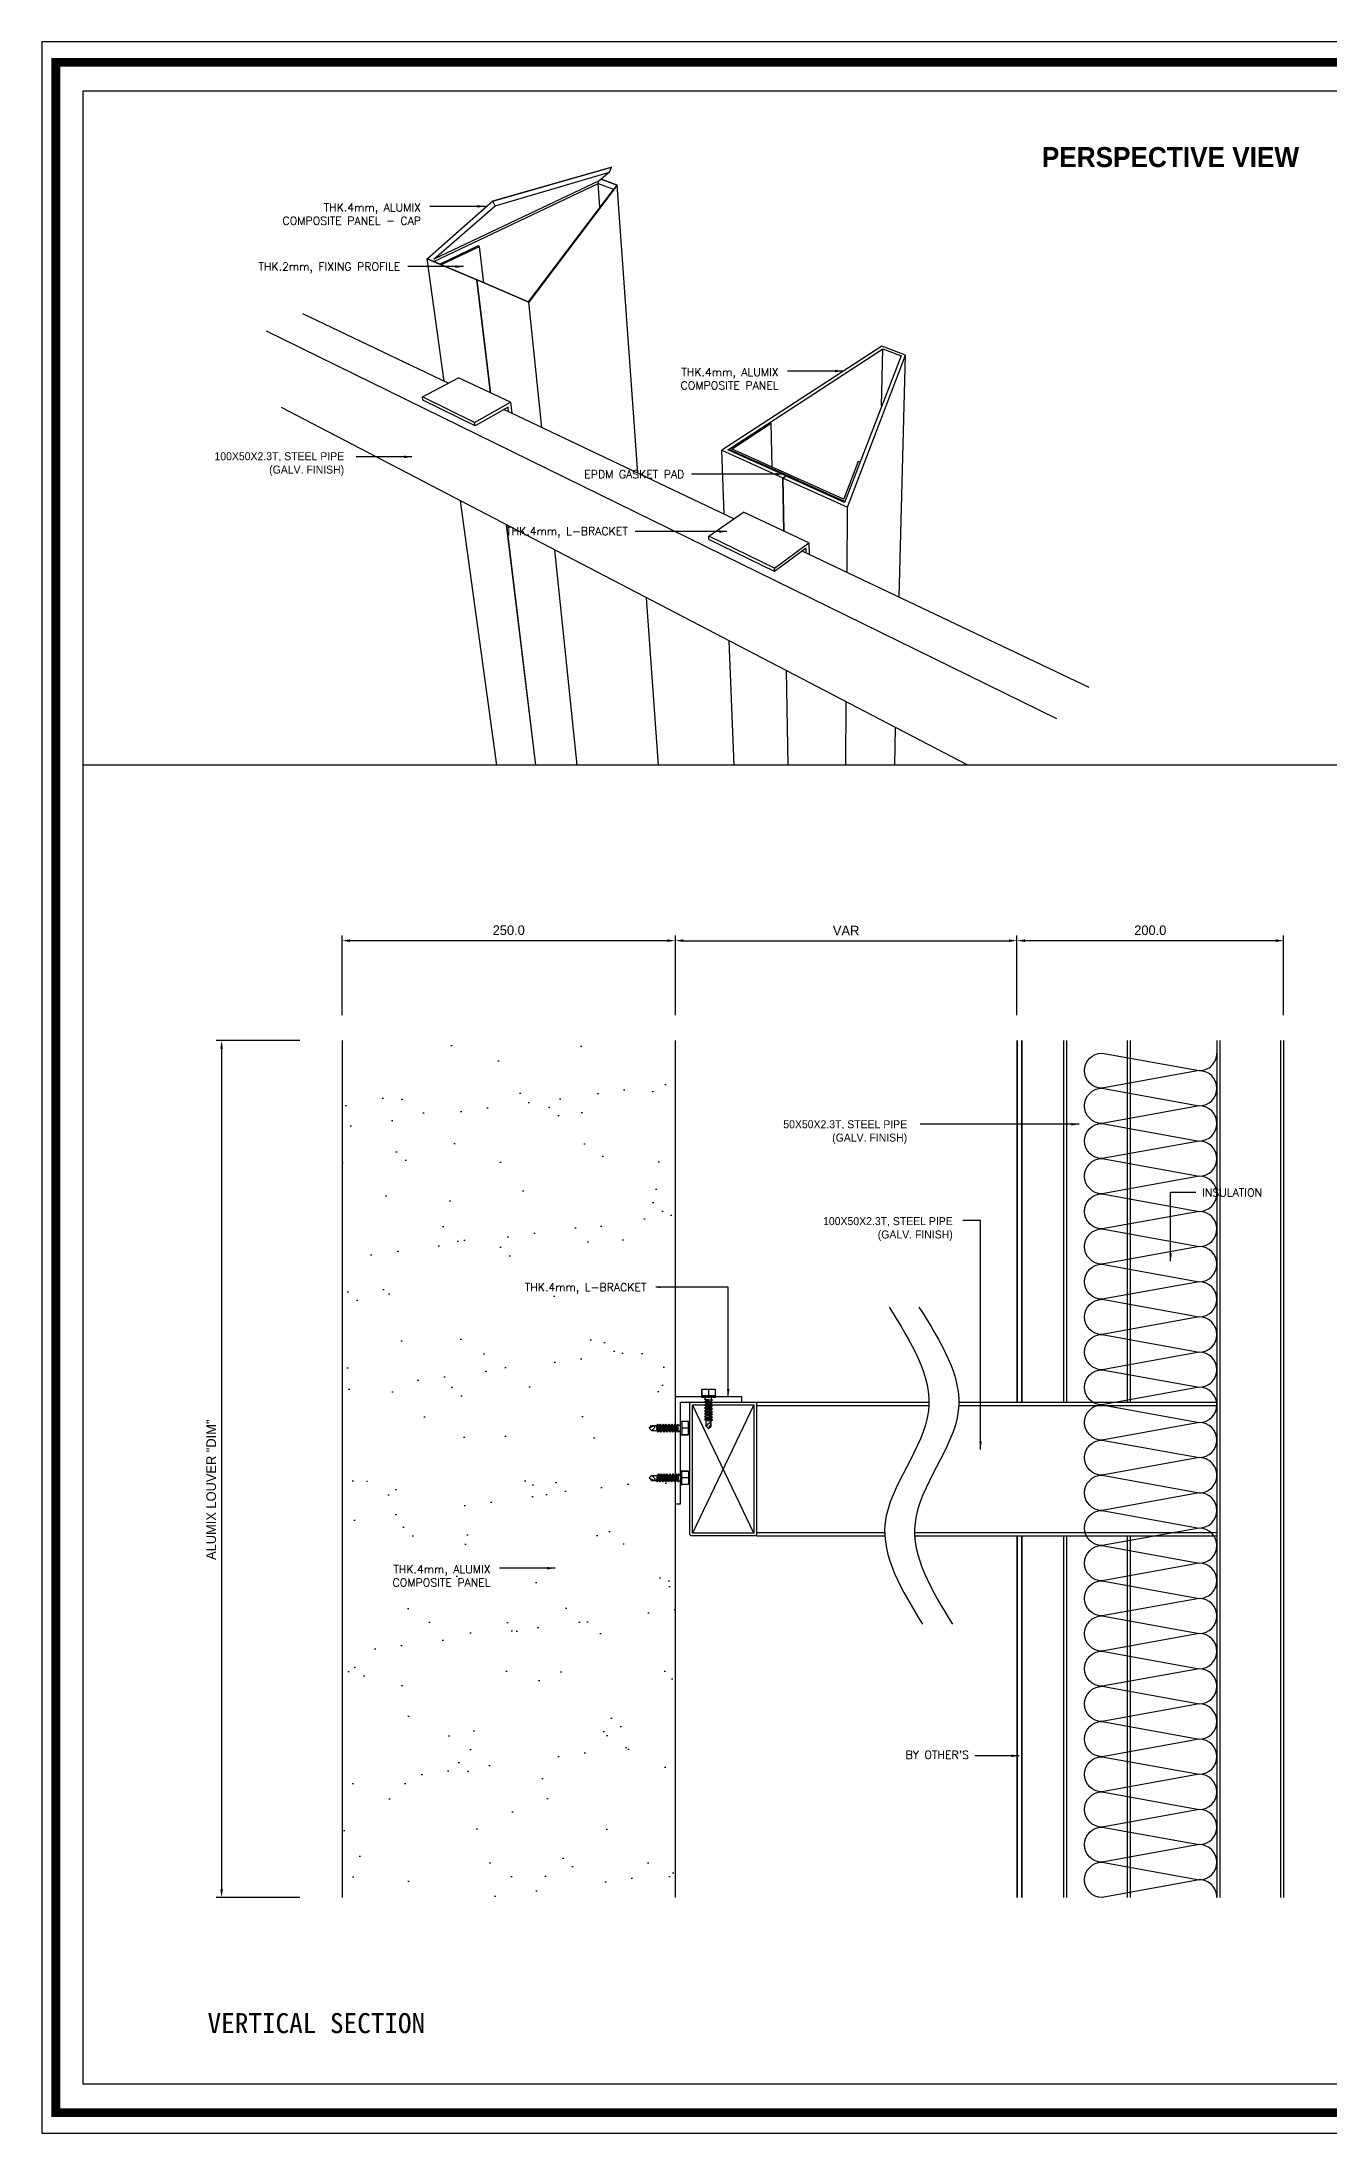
# Model space of a CAD drawing. Header units: millimetres. Extents: x 7297 to 60227, y -7497 to 19324.
# Drawn here: x 32863 to 33829, y 3667 to 5235 of the extents above; entities that cross this region are included whole.
import ezdxf

# ---------------------------------------------------------------- set-up
doc = ezdxf.new("R2010")
doc.units = ezdxf.units.MM
doc.layers.add('NS_AL_PANEL', color=32, linetype='Continuous', lineweight=9)
for name, color, linetype in [('NS_BRACKET_NUTS', 1, 'Continuous'), ('NS_COL_D-GREY', 8, 'Continuous'), ('NS_COL_GREEN', 3, 'Continuous'), ('NS_COL_RED', 1, 'Continuous'), ('NS_COL_WHITE', 7, 'Continuous'), ('NS_CON', 8, 'Continuous'), ('NS_CON_LINE', 2, 'Continuous'), ('NS_DIM', 1, 'Continuous'), ('NS_FORM', 7, 'Continuous'), ('NS_FRAME', 253, 'Continuous'), ('NS_GASKET_3M', 150, 'Continuous'), ('NS_INSUL', 8, 'Continuous'), ('NS_PIPE_FRAME', 2, 'Continuous'), ('NS_RIVET_SCREW', 1, 'Continuous'), ('NS_TEXT', 2, 'Continuous'), ('NS_TEXT_TITLE', 141, 'Continuous')]:
    doc.layers.add(name, color=color, linetype=linetype)
doc.styles.add('Expo M', font='Expo M.ttf')
doc.styles.add('style1', font='simplex.shx')
doc.dimstyles.new('N-SPACE', dxfattribs={"dimscale": 4, "dimtxt": 1.8, "dimasz": 1.5, "dimexe": 1, "dimexo": 1, "dimgap": 1, "dimtad": 1, "dimtoh": 1, "dimdec": 1, "dimzin": 1, "dimdsep": 46, "dimtxsty": 'Expo M', "dimcen": 2, "dimclrd": 1, "dimclre": 1, "dimclrt": 2, "dimadec": 1, "dimazin": 0, "dimtfac": 1, "dimtdec": 1, "dimtix": 1, "dimtmove": 1, "dimatfit": 3, "dimfxl": 1, "dimtolj": 1, "dimtzin": 1, "dimarcsym": 0})
doc.dimstyles.new('Telling', dxfattribs={"dimscale": 2, "dimtxt": 3, "dimasz": 3, "dimexe": 1, "dimexo": 3, "dimgap": 1, "dimtad": 1, "dimdec": 1, "dimrnd": 1, "dimdsep": 46, "dimtxsty": 'Standard', "dimcen": 3, "dimclrd": 1, "dimclre": 1, "dimclrt": 2, "dimadec": 0, "dimazin": 0, "dimtfac": 1, "dimtdec": 1, "dimtofl": 0, "dimtmove": 0, "dimatfit": 0, "dimfxl": 1, "dimtolj": 1, "dimtzin": 0, "dimlwe": -1, "dimarcsym": 0})

# ---------------------------------------------------------------- blocks, each defined once
blk = doc.blocks.new('*D690')
at = {"layer": 'NS_DIM', "color": 1, "lineweight": -2, "transparency": 16777216}
for p, q in [((33056.9, 4486.1), (32994.1, 4486.1)), ((32998.1, 4480.1), (32998.1, 3849.6)), ((33056.9, 3843.6), (32994.1, 3843.6))]:
    blk.add_line(p, q, dxfattribs=at)
at = {"layer": 'NS_DIM', "color": 1, "transparency": 16777216}
for points in [[(32997.1, 4480.1), (32999.1, 4480.1), (32998.1, 4486.1)], [(32997.1, 3849.6), (32999.1, 3849.6), (32998.1, 3843.6)]]:
    blk.add_solid(points, dxfattribs=at)
at = {"layer": 'NS_DIM', "color": 2, "transparency": 16777216, "insert": (32990.3, 4149.3), "char_height": 7.2, "attachment_point": 5, "rotation": 90, "style": 'Expo M'}
blk.add_mtext('\\A1;ALUMIX LOUVER "DIM"', dxfattribs=at)
blk = doc.blocks.new('AL-TEMPLATE')
at = {"color": 7, "ltscale": 2}
blk.add_lwpolyline([(1972.34, 1515.25), (1972.34, 921.25), (2812.34, 921.25), (2812.34, 1515.25)], close=True, dxfattribs=at)
at = {"color": 8, "const_width": 2.5}
blk.add_lwpolyline([(1976.34, 1509.45), (2808.34, 1509.45), (2808.34, 927.05), (1976.34, 927.05)], close=True, dxfattribs=at)
at = {"color": 9}
blk.add_lwpolyline([(1984.07, 1501.32), (2709.08, 1501.32), (2709.08, 935.18), (1984.07, 935.18)], close=True, dxfattribs=at)
blk = doc.blocks.new('*D685')
at = {"layer": 'NS_DIM', "color": 1, "lineweight": -2, "transparency": 16777216}
for p, q in [((33088.5, 4505.2), (33088.5, 4565)), ((33338.5, 4505.2), (33338.5, 4565)), ((33332.5, 4561), (33094.5, 4561))]:
    blk.add_line(p, q, dxfattribs=at)
at = {"layer": 'NS_DIM', "color": 1, "transparency": 16777216}
for points in [[(33094.5, 4562), (33094.5, 4560), (33088.5, 4561)], [(33332.5, 4562), (33332.5, 4560), (33338.5, 4561)]]:
    blk.add_solid(points, dxfattribs=at)
at = {"layer": 'NS_DIM', "color": 2, "transparency": 16777216, "insert": (33213.5, 4568.8), "char_height": 7.2, "attachment_point": 5, "style": 'Expo M'}
blk.add_mtext('\\A1;250.0', dxfattribs=at)
blk = doc.blocks.new('*D684')
at = {"layer": 'NS_DIM', "color": 1, "lineweight": -2, "transparency": 16777216}
for p, q in [((33338.5, 4505.2), (33338.5, 4565)), ((33594.8, 4505.2), (33594.8, 4565)), ((33344.5, 4561), (33588.8, 4561))]:
    blk.add_line(p, q, dxfattribs=at)
at = {"layer": 'NS_DIM', "color": 1, "transparency": 16777216}
for points in [[(33344.5, 4562), (33344.5, 4560), (33338.5, 4561)], [(33588.8, 4562), (33588.8, 4560), (33594.8, 4561)]]:
    blk.add_solid(points, dxfattribs=at)
at = {"layer": 'NS_DIM', "color": 2, "transparency": 16777216, "insert": (33466.6, 4568.6), "char_height": 7.2, "attachment_point": 5, "style": 'Expo M'}
blk.add_mtext('\\A1;VAR', dxfattribs=at)
blk = doc.blocks.new('1')
for p, q in [((51581.5, 11518.4), (51582.6, 11519.2)), ((51581.5, 11518.4), (51587.5, 11519.1)), ((51581.5, 11518.4), (51582.6, 11517.6)), ((51581.5, 11516.2), (51582.6, 11517)), ((51581.5, 11516.2), (51587.5, 11517)), ((51581.5, 11516.2), (51582.6, 11515.4)), ((51581.5, 11514), (51582.6, 11514.8)), ((51581.5, 11514), (51587.5, 11514.8)), ((51581.5, 11514), (51582.6, 11513.2)), ((51581.5, 11512), (51582.6, 11512.7)), ((51581.5, 11512), (51587.5, 11512.7)), ((51581.5, 11512), (51582.6, 11511.2)), ((51581.5, 11509.8), (51582.6, 11510.5)), ((51581.5, 11509.8), (51587.5, 11510.5)), ((51584.5, 11525.4), (51582.6, 11523.5)), ((51582.6, 11523.5), (51582.6, 11519.2)), ((51582.6, 11519.2), (51586.4, 11519.9)), ((51582.6, 11517.6), (51586.4, 11518.4)), ((51582.6, 11517), (51586.4, 11517.7)), ((51582.6, 11517.6), (51582.6, 11517)), ((51582.6, 11515.4), (51586.4, 11516.2)), ((51582.6, 11514.8), (51586.4, 11515.5)), ((51582.6, 11515.4), (51582.6, 11514.8)), ((51582.6, 11513.2), (51586.4, 11514)), ((51582.6, 11512.7), (51586.4, 11513.5)), ((51582.6, 11513.2), (51582.6, 11512.7)), ((51582.6, 11511.2), (51586.4, 11511.9)), ((51582.6, 11510.5), (51586.4, 11511.3)), ((51582.6, 11511.2), (51582.6, 11510.5)), ((51584.5, 11525.4), (51586.4, 11523.5)), ((51586.4, 11523.5), (51586.4, 11519.9)), ((51587.5, 11519.1), (51586.4, 11519.9)), ((51587.5, 11519.1), (51586.4, 11518.4)), ((51586.4, 11518.4), (51586.4, 11517.7)), ((51587.5, 11517), (51586.4, 11517.7)), ((51587.5, 11517), (51586.4, 11516.2)), ((51586.4, 11516.2), (51586.4, 11515.5)), ((51587.5, 11514.8), (51586.4, 11515.5)), ((51587.5, 11514.8), (51586.4, 11514)), ((51586.4, 11514), (51586.4, 11513.5)), ((51587.5, 11512.7), (51586.4, 11513.5)), ((51587.5, 11512.7), (51586.4, 11511.9)), ((51586.4, 11511.9), (51586.4, 11511.3)), ((51587.5, 11510.5), (51586.4, 11511.3)), ((51587.5, 11510.5), (51586.4, 11509.7)), ((51579.2, 11501.7), (51588.3, 11501.7)), ((51579.5, 11495.7), (51579.5, 11500.7)), ((51579.5, 11495.7), (51579.5, 11500.7)), ((51580.8, 11495.7), (51588.3, 11495.7)), ((51581.5, 11509.8), (51582.6, 11509)), ((51581.5, 11507.6), (51582.6, 11508.4)), ((51581.5, 11507.6), (51587.5, 11508.3)), ((51581.5, 11507.6), (51582.6, 11506.8)), ((51581.5, 11505.4), (51582.6, 11506.2)), ((51581.5, 11505.4), (51587.5, 11506.1)), ((51581.5, 11505.4), (51582.6, 11504.6)), ((51581.5, 11503.2), (51582.6, 11504)), ((51581.5, 11503.2), (51587.5, 11503.9)), ((51581.5, 11503.2), (51582, 11502.8)), ((51582.3, 11502.2), (51582.3, 11501.7)), ((51582.6, 11509), (51586.4, 11509.7)), ((51582.6, 11508.4), (51586.4, 11509.1)), ((51582.6, 11509), (51582.6, 11508.4)), ((51582.6, 11506.8), (51586.4, 11507.5)), ((51582.6, 11506.2), (51586.4, 11506.9)), ((51582.6, 11506.8), (51582.6, 11506.2)), ((51582.6, 11504.6), (51586.4, 11505.3)), ((51582.6, 11504), (51586.4, 11504.7)), ((51582.6, 11504.6), (51582.6, 11504)), ((51584.5, 11495.7), (51584.5, 11500.7)), ((51586.4, 11509.7), (51586.4, 11509.1)), ((51587.5, 11508.3), (51586.4, 11509.1)), ((51587.5, 11508.3), (51586.4, 11507.5)), ((51586.4, 11507.5), (51586.4, 11506.9)), ((51587.5, 11506.1), (51586.4, 11506.9)), ((51587.5, 11506.1), (51586.4, 11505.3)), ((51586.4, 11505.3), (51586.4, 11504.7)), ((51587.5, 11503.9), (51586.4, 11504.7)), ((51586.7, 11503), (51586.7, 11501.7)), ((51587.5, 11503.9), (51587, 11503.6)), ((51589.5, 11495.7), (51589.5, 11500.7)), ((51589.5, 11495.7), (51589.5, 11500.7)), ((51589.5, 11500.7), (51589.8, 11500.7))]:
    blk.add_line(p, q)
for points in [[(51589.8, 11500.7), (51579.2, 11500.7), (51579.2, 11501.7), (51589.8, 11501.7)], [(51579.5, 11495.7), (51589.5, 11495.7), (51589.5, 11500.7), (51579.5, 11500.7)]]:
    blk.add_lwpolyline(points, close=True)
for centre, radius, start, end in [((51597.8, 11534.9), 18.9, 216.8887, 227.4069), ((51622.7, 11541.9), 41.6, 203.3501, 209.263), ((51585.3, 11522.1), 1.16, 249.5174, 336.5843), ((51581.6, 11502.2), 0.732, 0, 54.5992), ((51587.4, 11503), 0.732, 125.4008, 180)]:
    blk.add_arc(centre, radius, start, end)
blk = doc.blocks.new('*D681')
at = {"layer": 'NS_DIM', "color": 1, "lineweight": -2, "transparency": 16777216}
for p, q in [((33594.8, 4505.2), (33594.8, 4565)), ((33794.8, 4505.2), (33794.8, 4565)), ((33788.8, 4561), (33600.8, 4561))]:
    blk.add_line(p, q, dxfattribs=at)
at = {"layer": 'NS_DIM', "color": 1, "transparency": 16777216}
for points in [[(33600.8, 4562), (33600.8, 4560), (33594.8, 4561)], [(33788.8, 4562), (33788.8, 4560), (33794.8, 4561)]]:
    blk.add_solid(points, dxfattribs=at)
at = {"layer": 'NS_DIM', "color": 2, "transparency": 16777216, "insert": (33694.8, 4568.8), "char_height": 7.2, "attachment_point": 5, "style": 'Expo M'}
blk.add_mtext('\\A1;200.0', dxfattribs=at)

msp = doc.modelspace()

# ---------------------------------------------------------------- hatches: boundary and pattern name
at = {"layer": 'NS_CON'}
h = msp.add_hatch(dxfattribs=at)
h.set_pattern_fill('AR-SAND', color=256, scale=1.5)
h.set_pattern_definition([(37.5, (-9882564.98, 3945719.254), (-2.40004694, 73.4119856), [0, -57.912, 0, -64.77, 0, -61.9125]), (7.5, (-9882564.98, 3945719.25), (67.4284925, 107.5237651), [0, -31.242, 0, -52.197, 0, -20.0025]), (327.5, (-9882611.846, 3945719.254), (118.64885554, 0.2155777), [0, -19.05, 0, -68.58, 0, -89.535]), (317.5, (-9882611.85, 3945719.25), (114.5334679, 33.4393985), [0, -9.525, 0, -44.958, 0, -51.435])])
h.paths.add_polyline_path([(33088.47, 4486.06), (33088.47, 3843.61), (33338.47, 3843.61), (33338.47, 4486.06)])

# ---------------------------------------------------------------- linework, layer by layer
at = {"layer": 'NS_AL_PANEL'}
for p, q in [((33594.77, 4486.06), (33594.77, 4214.84)), ((33595.27, 4486.06), (33595.27, 4214.84)), ((33598.27, 4486.06), (33598.27, 4214.84)), ((33598.77, 4486.06), (33598.77, 4214.84)), ((33594.77, 3843.61), (33594.77, 4114.84)), ((33595.27, 3843.61), (33595.27, 4114.84)), ((33598.27, 3843.61), (33598.27, 4114.84)), ((33598.77, 3843.61), (33598.77, 4114.84))]:
    msp.add_line(p, q, dxfattribs=at)
at = {"layer": 'NS_BRACKET_NUTS'}
msp.add_lwpolyline([(33342.47, 4138.84), (33342.47, 4214.84), (33388.47, 4214.84), (33388.47, 4218.84), (33338.47, 4218.84), (33338.47, 4138.84)], close=True, dxfattribs=at)
at = {"layer": 'NS_COL_D-GREY'}
for p, q in [((33189.64, 5056.52), (33189.58, 5056.5)), ((33189.84, 5056.44), (33189.79, 5056.41))]:
    msp.add_line(p, q, dxfattribs=at)
for points in [[(33281.26, 5130.7), (33157.28, 5071.96)], [(33157.36, 5070.3), (33280.62, 5128.83)], [(33201.63, 5115.65), (33290.45, 5141.08)], [(33201.67, 5115.59), (33290.48, 5141.02)], [(33203.34, 5112.11), (33289.19, 5137.18)], [(33280.53, 5130.36), (33280.62, 5128.83)], [(33280.62, 5128.83), (33292, 5124.63)], [(33281.96, 5111.39), (33280.62, 5128.83)], [(33289.19, 5137.18), (33281.26, 5130.7)], [(33282.76, 5131.93), (33294.86, 5127.49)], [(33294.94, 5127.5), (33282.79, 5131.96)], [(33289.19, 5137.18), (33290.48, 5141.02)], [(33290.48, 5141.02), (33290.45, 5141.08)], [(33152.35, 5072.39), (33201.63, 5115.65)], [(33152.46, 5072.39), (33201.67, 5115.59)], [(33201.67, 5115.59), (33201.63, 5115.65)], [(33203.34, 5112.11), (33201.67, 5115.59)], [(33292, 5124.63), (33227.99, 5040.15)], [(33294.86, 5127.49), (33228.58, 5039.9)], [(33228.61, 5039.84), (33294.94, 5127.5)], [(33292, 5124.63), (33294.86, 5127.49)], [(33310.24, 4911.58), (33294.94, 5127.5)], [(33157.28, 5071.96), (33203.34, 5112.11)], [(33164.95, 4980.58), (33152.35, 5072.39)], [(33152.35, 5072.39), (33189.58, 5056.5)], [(33189.64, 5056.52), (33152.46, 5072.39)], [(33199.86, 4971.75), (33189.58, 5056.5)], [(33189.79, 5056.41), (33228.61, 5039.84)], [(33200.06, 4971.66), (33189.79, 5056.41)], [(33228.58, 5039.9), (33189.84, 5056.44)], [(33238.43, 4945.68), (33228.61, 5039.84)], [(33493.5, 5006.87), (33373.29, 4928.74)], [(33379.1, 4929.88), (33494.07, 5004.81)], [(33493.28, 4961.68), (33494.07, 5004.81)], [(33511.09, 5000.02), (33493.5, 5006.87)], [(33494.07, 5004.81), (33507.85, 4999.44)], [(33507.85, 4999.44), (33465.46, 4889.55)], [(33467.58, 4886.17), (33511.09, 5000.02)], [(33506.33, 4818.46), (33511.09, 5000.02)], [(33375.19, 4880.74), (33373.29, 4928.74)], [(33373.29, 4928.74), (33419.23, 4908)], [(33421.3, 4909.43), (33377.79, 4929.02)], [(33419.23, 4908), (33421.3, 4909.43)], [(33421.56, 4909.32), (33419.48, 4907.89)], [(33421.3, 4909.43), (33421.56, 4909.32)], [(33421.31, 4909.15), (33421.3, 4909.43)], [(33465.46, 4889.55), (33421.56, 4909.32)], [(33419.93, 4868.17), (33419.23, 4908)], [(33420.17, 4868.06), (33419.48, 4907.89)], [(33419.48, 4907.89), (33467.58, 4886.17)], [(33204.49, 4692.52), (33177.26, 4890.92)], [(33467.28, 4837), (33467.58, 4886.17)], [(33233.72, 4692.52), (33211.85, 4872.9)], [(33233.88, 4692.52), (33212.03, 4872.8)], [(33264.81, 4692.52), (33247.98, 4854.07)], [(33325.76, 4692.52), (33316.86, 4818.17)], [(33382.67, 4692.52), (33378.96, 4785.8)], [(33423.02, 4692.52), (33421.77, 4763.49)], [(33423.25, 4692.52), (33422.01, 4763.37)], [(33466.39, 4692.52), (33466.69, 4740.09)], [(33503.04, 4692.52), (33503.78, 4720.76)]]:
    msp.add_lwpolyline(points, dxfattribs=at)
at = {"layer": 'NS_COL_GREEN'}
for points in [[(33190.69, 5082.01), (33162.02, 5068.31)], [(33162.99, 5067.9), (33191.67, 5081.61)], [(33191.67, 5081.61), (33190.69, 5082.01)], [(33194.92, 5054.27), (33191.67, 5081.61)], [(33381.09, 4929.85), (33410.5, 4949.05)], [(33410.5, 4949.05), (33409.31, 4949.57)], [(33411.21, 4916.03), (33410.5, 4949.05)], [(33379.1, 4929.88), (33379.09, 4929.87), (33379.08, 4929.86), (33379.07, 4929.85), (33379.06, 4929.84), (33379.05, 4929.84), (33379.04, 4929.83), (33379.03, 4929.82), (33379.02, 4929.81), (33379.01, 4929.8), (33379, 4929.79), (33378.99, 4929.78), (33378.98, 4929.77), (33378.97, 4929.76), (33378.96, 4929.75), (33378.96, 4929.74), (33378.95, 4929.73), (33378.95, 4929.73), (33378.94, 4929.72), (33378.94, 4929.72), (33378.94, 4929.71), (33378.94, 4929.71), (33378.93, 4929.7), (33378.93, 4929.69), (33378.93, 4929.69), (33378.93, 4929.68), (33378.92, 4929.68), (33378.92, 4929.67), (33378.92, 4929.67), (33378.92, 4929.66), (33378.92, 4929.66), (33378.91, 4929.65), (33378.91, 4929.65), (33378.91, 4929.64), (33378.91, 4929.63), (33378.91, 4929.63), (33378.91, 4929.62), (33378.91, 4929.62), (33378.91, 4929.61), (33378.91, 4929.61), (33378.91, 4929.6), (33378.9, 4929.6), (33378.9, 4929.59), (33378.9, 4929.58), (33378.9, 4929.58), (33378.91, 4929.57), (33378.91, 4929.57), (33378.91, 4929.56), (33378.91, 4929.56), (33378.91, 4929.55), (33378.91, 4929.54), (33378.91, 4929.54), (33378.91, 4929.53), (33378.91, 4929.53), (33378.91, 4929.52), (33378.91, 4929.52), (33378.92, 4929.51), (33378.92, 4929.51), (33378.92, 4929.5), (33378.92, 4929.5), (33378.92, 4929.49), (33378.93, 4929.48), (33378.93, 4929.48), (33378.93, 4929.47), (33378.93, 4929.47), (33378.94, 4929.46), (33378.94, 4929.46), (33378.94, 4929.45), (33378.95, 4929.45), (33378.95, 4929.44), (33378.95, 4929.44), (33378.96, 4929.43), (33378.96, 4929.43), (33378.96, 4929.42), (33378.97, 4929.42), (33378.98, 4929.41), (33378.99, 4929.4), (33378.99, 4929.39), (33379, 4929.38), (33379.01, 4929.37), (33379.02, 4929.36), (33379.03, 4929.35), (33379.04, 4929.34), (33379.06, 4929.34), (33379.07, 4929.33), (33379.08, 4929.32), (33379.09, 4929.31), (33379.1, 4929.3), (33379.11, 4929.3), (33379.13, 4929.29), (33379.14, 4929.28), (33379.15, 4929.28), (33379.17, 4929.27), (33379.18, 4929.26)], [(33378.94, 4928.5), (33378.91, 4929.56)], [(33379.18, 4929.26), (33399.74, 4920.01)], [(33379.21, 4928.38), (33379.18, 4929.26)], [(33381.13, 4929.54), (33381.12, 4929.54), (33381.12, 4929.55), (33381.11, 4929.55), (33381.1, 4929.55), (33381.1, 4929.56), (33381.09, 4929.56), (33381.08, 4929.57), (33381.08, 4929.57), (33381.07, 4929.57), (33381.07, 4929.58), (33381.06, 4929.58), (33381.06, 4929.59), (33381.05, 4929.59), (33381.05, 4929.59), (33381.04, 4929.6), (33381.04, 4929.6), (33381.03, 4929.61), (33381.03, 4929.61), (33381.02, 4929.62), (33381.02, 4929.62), (33381.02, 4929.62), (33381.02, 4929.63), (33381.02, 4929.63), (33381.01, 4929.63), (33381.01, 4929.63), (33381.01, 4929.64), (33381.01, 4929.64), (33381.01, 4929.64), (33381.01, 4929.64), (33381, 4929.65), (33381, 4929.65), (33381, 4929.65), (33381, 4929.65), (33381, 4929.66), (33381, 4929.66), (33381, 4929.66), (33381, 4929.67), (33381, 4929.67), (33381, 4929.67), (33380.99, 4929.67), (33380.99, 4929.68), (33380.99, 4929.68), (33380.99, 4929.68), (33380.99, 4929.68), (33380.99, 4929.69), (33380.99, 4929.69), (33380.99, 4929.69), (33380.99, 4929.7), (33380.99, 4929.7), (33380.99, 4929.7), (33380.99, 4929.7), (33380.99, 4929.71), (33380.99, 4929.71), (33380.99, 4929.71), (33380.99, 4929.72), (33380.99, 4929.72), (33380.99, 4929.72), (33380.99, 4929.72), (33380.99, 4929.73), (33380.99, 4929.73), (33380.99, 4929.73), (33381, 4929.73), (33381, 4929.74), (33381, 4929.74), (33381, 4929.74), (33381, 4929.75), (33381, 4929.75), (33381, 4929.75), (33381, 4929.75), (33381, 4929.76), (33381, 4929.76), (33381.01, 4929.76), (33381.01, 4929.76), (33381.01, 4929.77), (33381.01, 4929.77), (33381.01, 4929.77), (33381.01, 4929.78), (33381.02, 4929.78), (33381.02, 4929.79), (33381.02, 4929.79), (33381.03, 4929.8), (33381.03, 4929.8), (33381.04, 4929.8), (33381.04, 4929.81), (33381.05, 4929.81), (33381.05, 4929.82), (33381.06, 4929.82), (33381.06, 4929.83), (33381.07, 4929.83), (33381.07, 4929.84), (33381.08, 4929.84), (33381.08, 4929.84), (33381.09, 4929.85)], [(33381.1, 4929.56), (33381.09, 4929.85)], [(33464.18, 4892.23), (33381.13, 4929.54)], [(33475.68, 4920.32), (33464.84, 4892.36)], [(33477.26, 4920.13), (33475.68, 4920.32)], [(33430.92, 4905.99), (33465.24, 4890.55)], [(33464.84, 4892.36), (33464.84, 4892.35), (33464.83, 4892.34), (33464.83, 4892.34), (33464.82, 4892.33), (33464.82, 4892.32), (33464.81, 4892.31), (33464.8, 4892.3), (33464.8, 4892.3), (33464.79, 4892.29), (33464.78, 4892.28), (33464.77, 4892.27), (33464.77, 4892.27), (33464.76, 4892.26), (33464.75, 4892.26), (33464.74, 4892.25), (33464.73, 4892.24), (33464.72, 4892.24), (33464.71, 4892.23), (33464.7, 4892.23), (33464.7, 4892.22), (33464.69, 4892.22), (33464.68, 4892.21), (33464.67, 4892.21), (33464.66, 4892.21), (33464.65, 4892.2), (33464.64, 4892.2), (33464.63, 4892.2), (33464.62, 4892.2), (33464.61, 4892.19), (33464.6, 4892.19), (33464.59, 4892.19), (33464.58, 4892.19), (33464.57, 4892.19), (33464.55, 4892.19), (33464.54, 4892.18), (33464.53, 4892.18), (33464.52, 4892.18), (33464.5, 4892.18), (33464.49, 4892.18), (33464.48, 4892.18), (33464.47, 4892.18), (33464.45, 4892.18), (33464.44, 4892.18), (33464.43, 4892.18), (33464.42, 4892.18), (33464.4, 4892.18), (33464.39, 4892.18), (33464.38, 4892.18), (33464.37, 4892.18), (33464.35, 4892.18), (33464.34, 4892.18), (33464.33, 4892.19), (33464.32, 4892.19), (33464.3, 4892.19), (33464.29, 4892.19), (33464.28, 4892.2), (33464.27, 4892.2), (33464.25, 4892.2), (33464.24, 4892.21), (33464.23, 4892.21), (33464.22, 4892.21), (33464.21, 4892.22), (33464.19, 4892.22), (33464.18, 4892.23)], [(33465.23, 4889.65), (33465.24, 4890.55)], [(33465.24, 4890.55), (33465.25, 4890.55), (33465.26, 4890.54), (33465.27, 4890.54), (33465.28, 4890.53), (33465.3, 4890.53), (33465.31, 4890.53), (33465.32, 4890.52), (33465.33, 4890.52), (33465.34, 4890.52), (33465.36, 4890.52), (33465.37, 4890.51), (33465.38, 4890.51), (33465.39, 4890.51), (33465.41, 4890.51), (33465.42, 4890.51), (33465.43, 4890.5), (33465.44, 4890.5), (33465.46, 4890.5), (33465.47, 4890.5), (33465.48, 4890.5), (33465.5, 4890.5), (33465.51, 4890.5), (33465.52, 4890.5), (33465.53, 4890.5), (33465.55, 4890.5), (33465.56, 4890.5), (33465.57, 4890.5), (33465.58, 4890.51), (33465.6, 4890.51), (33465.61, 4890.51), (33465.62, 4890.51), (33465.63, 4890.51), (33465.64, 4890.52), (33465.65, 4890.52), (33465.66, 4890.52), (33465.67, 4890.52), (33465.68, 4890.52), (33465.69, 4890.53), (33465.7, 4890.53), (33465.71, 4890.53), (33465.72, 4890.54), (33465.73, 4890.54), (33465.74, 4890.54), (33465.75, 4890.55), (33465.76, 4890.55), (33465.77, 4890.56), (33465.78, 4890.56), (33465.79, 4890.57), (33465.8, 4890.57), (33465.8, 4890.58), (33465.81, 4890.59), (33465.82, 4890.59), (33465.83, 4890.6), (33465.84, 4890.61), (33465.84, 4890.61), (33465.85, 4890.62), (33465.86, 4890.63), (33465.86, 4890.64), (33465.87, 4890.64), (33465.88, 4890.65), (33465.88, 4890.66), (33465.89, 4890.67), (33465.89, 4890.68), (33465.9, 4890.69)]]:
    msp.add_lwpolyline(points, dxfattribs=at)
at = {"layer": 'NS_COL_RED'}
for p, q in [((33397.47, 4212.84), (33351.47, 4116.84)), ((33397.47, 4116.84), (33351.47, 4212.84))]:
    msp.add_line(p, q, dxfattribs=at)
at = {"layer": 'NS_COL_WHITE'}
msp.add_line((34808.21, 4692.52), (32894.19, 4692.52), dxfattribs=at)
for points in [[(33148.72, 4968.67), (33175.72, 4983.11)], [(33214.82, 4964.71), (33175.72, 4983.11)], [(33149.08, 4966.22), (33148.72, 4968.67)], [(33187.9, 4949.63), (33148.72, 4968.67)], [(33188.22, 4947.15), (33149.08, 4966.22)], [(33187.9, 4949.63), (33214.82, 4964.71)], [(33212.98, 4961.07), (33188.22, 4947.15)], [(33213.38, 4957.58), (33212.98, 4961.07)], [(33214.82, 4964.71), (33215.76, 4956.45)], [(33188.22, 4947.15), (33187.9, 4949.63)], [(33363.51, 4864.3), (33389.69, 4882.4)], [(33438.71, 4859.33), (33389.69, 4882.4)], [(33363.63, 4861.7), (33363.51, 4864.3)], [(33412.83, 4840.34), (33363.51, 4864.3)], [(33412.89, 4837.71), (33363.63, 4861.7)], [(33412.83, 4840.34), (33438.71, 4859.33)], [(33436.7, 4855.23), (33412.89, 4837.71)], [(33436.73, 4851.51), (33436.7, 4855.23)], [(33438.71, 4859.33), (33438.78, 4850.54)], [(33412.89, 4837.71), (33412.83, 4840.34)]]:
    msp.add_lwpolyline(points, dxfattribs=at)
for points in [[(33498.84, 4286.29, 0), (33528.34, 4208.43, 0), (33495.86, 4124.55, 0), (33523.88, 4048.57, 0)], [(33521.28, 4286.29, 0), (33550.78, 4208.43, 0), (33518.3, 4124.55, 0), (33546.33, 4048.57, 0)]]:
    msp.add_spline(points, degree=3, dxfattribs=at)
at = {"layer": 'NS_CON_LINE'}
for p, q in [((33088.47, 4486.06), (33088.47, 3843.61)), ((33338.47, 4486.06), (33338.47, 3843.61))]:
    msp.add_line(p, q, dxfattribs=at)
at = {"layer": 'NS_FRAME'}
for p, q in [((33629.77, 4486.06), (33629.77, 4214.84)), ((33632.07, 4486.06), (33632.07, 4214.84)), ((33677.47, 4486.06), (33677.47, 4214.84)), ((33679.77, 4486.06), (33679.77, 4214.84)), ((33744.77, 4486.06), (33744.77, 3843.61)), ((33747.07, 4486.06), (33747.07, 3843.61)), ((33792.47, 4486.06), (33792.47, 3843.61)), ((33794.77, 4486.06), (33794.77, 3843.61)), ((33399.47, 4214.84), (33528.71, 4214.84)), ((33399.47, 4212.54), (33528.66, 4212.54)), ((33551.11, 4212.54), (33677.47, 4212.54)), ((33551.16, 4214.84), (33629.77, 4214.84)), ((33629.77, 4214.84), (33744.77, 4214.84)), ((33677.47, 4212.54), (33744.77, 4212.54)), ((33399.47, 4117.14), (33495.51, 4117.14)), ((33399.47, 4114.84), (33495.6, 4114.84)), ((33517.96, 4117.14), (33677.47, 4117.14)), ((33518.05, 4114.84), (33629.77, 4114.84)), ((33629.77, 4114.84), (33629.77, 3843.61)), ((33629.77, 4114.84), (33744.77, 4114.84)), ((33632.07, 4114.84), (33632.07, 3843.61)), ((33677.47, 4117.14), (33744.77, 4117.14)), ((33677.47, 4114.84), (33677.47, 3843.61)), ((33679.77, 4114.84), (33679.77, 3843.61))]:
    msp.add_line(p, q, dxfattribs=at)
for points in [[(33624.67, 4727.38), (33031.71, 5018.12)], [(33168.15, 4979.06), (33058.93, 5030.93)], [(33557.96, 4692.52), (33042.97, 4960.9)], [(33382.36, 4877.33), (33209.79, 4959.28)], [(33648.83, 4750.79), (33433.64, 4852.98)]]:
    msp.add_lwpolyline(points, dxfattribs=at)
at = {"layer": 'NS_GASKET_3M', "ltscale": 3}
for points in [[(33399.74, 4920.01), (33398.96, 4919.49)], [(33430.92, 4905.99), (33399.74, 4920.01)], [(33430.15, 4905.45), (33430.92, 4905.99)], [(33430.93, 4905.09), (33430.92, 4905.99)]]:
    msp.add_lwpolyline(points, dxfattribs=at)
at = {"layer": 'NS_INSUL', "ltscale": 2}
for points in [[(33744.77, 4160.17, 0.4142136), (33731.58, 4173.36), (33658.66, 4160.17, -1), (33658.66, 4186.55), (33731.58, 4173.36, 1), (33731.58, 4199.74), (33658.66, 4186.55, -1), (33658.66, 4212.93), (33731.58, 4199.74, 1), (33731.58, 4226.12), (33658.66, 4212.93, -1), (33658.66, 4239.31), (33731.58, 4226.12, 1), (33731.58, 4252.5), (33658.66, 4239.31, -1), (33658.66, 4265.69), (33731.58, 4252.5, 1), (33731.58, 4278.88), (33658.66, 4265.69, -1), (33658.66, 4292.07), (33731.58, 4278.88, 1), (33731.58, 4305.26), (33658.66, 4292.07, -1), (33658.66, 4318.45), (33731.58, 4305.26, 1), (33731.58, 4331.64), (33658.66, 4318.45, -1), (33658.66, 4344.83), (33731.58, 4331.64, 1), (33731.58, 4358.02), (33658.66, 4344.83, -1), (33658.66, 4371.21), (33731.58, 4358.02, 1), (33731.58, 4384.4), (33658.66, 4371.21, -1), (33658.66, 4397.59), (33731.58, 4384.4, 1), (33731.58, 4410.78), (33658.66, 4397.59, -1), (33658.66, 4423.97), (33731.58, 4410.78, 1), (33731.58, 4437.16), (33658.66, 4423.97, -1), (33658.66, 4450.35), (33731.58, 4437.16, 1), (33731.58, 4463.54), (33658.66, 4450.35, -1), (33658.66, 4476.73), (33731.58, 4463.54, 0.4142136), (33744.77, 4476.73)], [(33744.77, 3843.61, 0.4142136), (33731.58, 3856.8), (33658.66, 3843.61, -1), (33658.66, 3869.99), (33731.58, 3856.8, 1), (33731.58, 3883.18), (33658.66, 3869.99, -1), (33658.66, 3896.37), (33731.58, 3883.18, 1), (33731.58, 3909.56), (33658.66, 3896.37, -1), (33658.66, 3922.75), (33731.58, 3909.56, 1), (33731.58, 3935.94), (33658.66, 3922.75, -1), (33658.66, 3949.13), (33731.58, 3935.94, 1), (33731.58, 3962.32), (33658.66, 3949.13, -1), (33658.66, 3975.51), (33731.58, 3962.32, 1), (33731.58, 3988.7), (33658.66, 3975.51, -1), (33658.66, 4001.89), (33731.58, 3988.7, 1), (33731.58, 4015.08), (33658.66, 4001.89, -1), (33658.66, 4028.27), (33731.58, 4015.08, 1), (33731.58, 4041.46), (33658.66, 4028.27, -1), (33658.66, 4054.65), (33731.58, 4041.46, 1), (33731.58, 4067.84), (33658.66, 4054.65, -1), (33658.66, 4081.03), (33731.58, 4067.84, 1), (33731.58, 4094.22), (33658.66, 4081.03, -1), (33658.66, 4107.41), (33731.58, 4094.22, 1), (33731.58, 4120.6), (33658.66, 4107.41, -1), (33658.66, 4133.79), (33731.58, 4120.6, 1), (33731.58, 4146.98), (33658.66, 4133.79, -1), (33658.66, 4160.17), (33731.58, 4146.98, 0.4142136), (33744.77, 4160.17)]]:
    msp.add_lwpolyline(points, format="xyb", dxfattribs=at)
at = {"layer": 'NS_PIPE_FRAME'}
msp.add_lwpolyline([(33349.47, 4115.84), (33349.47, 4213.84, -0.4142136), (33350.47, 4214.84), (33398.47, 4214.84, -0.4142136), (33399.47, 4213.84), (33399.47, 4115.84, -0.4142136), (33398.47, 4114.84), (33350.47, 4114.84, -0.4142136)], format="xyb", close=True, dxfattribs=at)
msp.add_lwpolyline([(33351.47, 4116.84), (33351.47, 4212.84), (33397.47, 4212.84), (33397.47, 4116.84)], close=True, dxfattribs=at)

# ---------------------------------------------------------------- block references
at = {"layer": 'NS_FORM', "xscale": 2.64, "yscale": 2.64, "zscale": 2.64}
msp.add_blockref('AL-TEMPLATE', (27656.24, 1234.73), dxfattribs=at)
at = {"layer": 'NS_RIVET_SCREW', "xscale": -1}
for p, rotation in [((-18221.04, 15720.53), 180), ((44844.16, 55742.67), 90)]:
    msp.add_blockref('1', p, dxfattribs=dict(at, rotation=rotation))
at = {"layer": 'NS_RIVET_SCREW', "rotation": 90}
msp.add_blockref('1', (44844.16, -47388.99), dxfattribs=at)

# ---------------------------------------------------------------- texts
at = {"layer": 'NS_TEXT', "insert": (33806.45, 5156.07), "char_height": 15, "width": 350.276, "attachment_point": 3}
msp.add_mtext('{\\fHY울릉도L|b1|i0|c129|p18;PERSPECTIVE VIEW}', dxfattribs=at)
at = {"layer": 'NS_TEXT', "char_height": 6, "style": 'style1'}
for s, insert, width, attachment_point in [('\\pxqr;THK.4mm, ALUMIX \\PCOMPOSITE PANEL - CAP', (33147.67, 5113.85), 217.7576, 3), ('\\pxqr;THK.2mm, FIXING PROFILE', (33132.16, 5069.43), 181.6972, 3), ('\\pxqr;THK.4mm, ALUMIX \\PCOMPOSITE PANEL', (33416, 4990.36), 181.6972, 3), ('{\\fHY울릉도L|b0|i0|c129|p18;100X50X2.3T, STEEL PIPE \\P(GALV. FINISH)}', (33090.04, 4927.24), 168.5268, 3), ('\\pxqr;EPDM GASKET PAD', (33345.25, 4913.74), 181.6972, 3), ('\\pxqr;THK.4mm, L-BRACKET', (33302.81, 4871.06), 181.6972, 3), ('{\\fHY울릉도L|b0|i0|c129|p18;50X50X2.3T, STEEL PIPE \\P(GALV. FINISH)}', (33512.41, 4426.34), 168.5268, 3), ('INSULATION', (33733.67, 4375.06), 77.3177, 1), ('{\\fHY울릉도L|b0|i0|c129|p18;100X50X2.3T, STEEL PIPE \\P(GALV. FINISH)}', (33546.62, 4353.71), 168.5268, 3), ('\\pxqr;THK.4mm, L-BRACKET', (33316.82, 4304.14), 181.6972, 3), ('\\pxqr;THK.4mm, ALUMIX \\PCOMPOSITE PANEL', (33199.91, 4092.68), 181.6972, 3), ("\\pxqr;BY OTHER'S", (33432.68, 3953.52), 126.1087, 1)]:
    msp.add_mtext(s, dxfattribs=dict(at, insert=insert, width=width, attachment_point=attachment_point))
at = {"layer": 'NS_TEXT_TITLE'}
msp.add_text('VERTICAL SECTION', height=15, dxfattribs=at).set_placement((32987.54, 3741.84))

# ---------------------------------------------------------------- dimensions: what is measured, and where the dimension line sits
at = {"layer": 'NS_DIM'}
for base, p1, p2, picture, middle in [((33088.47, 4560.99), (33338.47, 4501.2), (33088.47, 4501.2), '*D685', (33213.47, 4568.78)), ((33594.77, 4560.99), (33794.77, 4501.2), (33594.77, 4501.2), '*D681', (33694.77, 4568.78))]:
    dim = msp.add_linear_dim(base=base, p1=p1, p2=p2, dimstyle='N-SPACE', dxfattribs=at)
    dim.commit()
    dim.dimension.update_dxf_attribs({"geometry": picture, "text_midpoint": middle})
dim = msp.add_linear_dim(base=(33594.77, 4560.99), p1=(33338.47, 4501.2), p2=(33594.77, 4501.2), text='VAR', dimstyle='N-SPACE', dxfattribs=at)
dim.commit()
dim.dimension.update_dxf_attribs({"geometry": '*D684', "text_midpoint": (33466.62, 4568.59)})
dim = msp.add_linear_dim(base=(32998.09, 3843.61), p1=(33060.91, 4486.06), p2=(33060.91, 3843.61), angle=270, text='ALUMIX LOUVER "DIM"', dimstyle='N-SPACE', dxfattribs=at)
dim.commit()
dim.dimension.update_dxf_attribs({"geometry": '*D690', "text_midpoint": (32998.09, 4149.28), "dimtype": 128})

# ---------------------------------------------------------------- leaders
for points in [[(33196.02, 5111.62), (33154.26, 5111.62)], [(33179.48, 5066.44), (33137.71, 5066.44)], [(33464.36, 4988.12), (33422.59, 4988.12)], [(33140.82, 4923.79), (33099.05, 4923.79)], [(33419.44, 4910.82), (33350.64, 4910.82)], [(33377.2, 4867.8), (33308.4, 4867.8)], [(33641.47, 4423.35), (33522.22, 4423.35)], [(33710.05, 4320.62), (33710.05, 4372.38), (33729.02, 4372.38)], [(33567.41, 4179.59), (33567.41, 4351.14), (33554.16, 4351.14)], [(33378.16, 4218.84, 0), (33378.16, 4301.07, 0), (33323.83, 4301.07, 0)], [(33248.27, 4090.45), (33206.5, 4090.45)], [(33596.54, 3949.78), (33563.21, 3949.78)]]:
    msp.add_leader(points, dimstyle='Telling', override={"dimgap": 1, "dimtad": 0}, dxfattribs=at)

doc.saveas('drawing.dxf')
